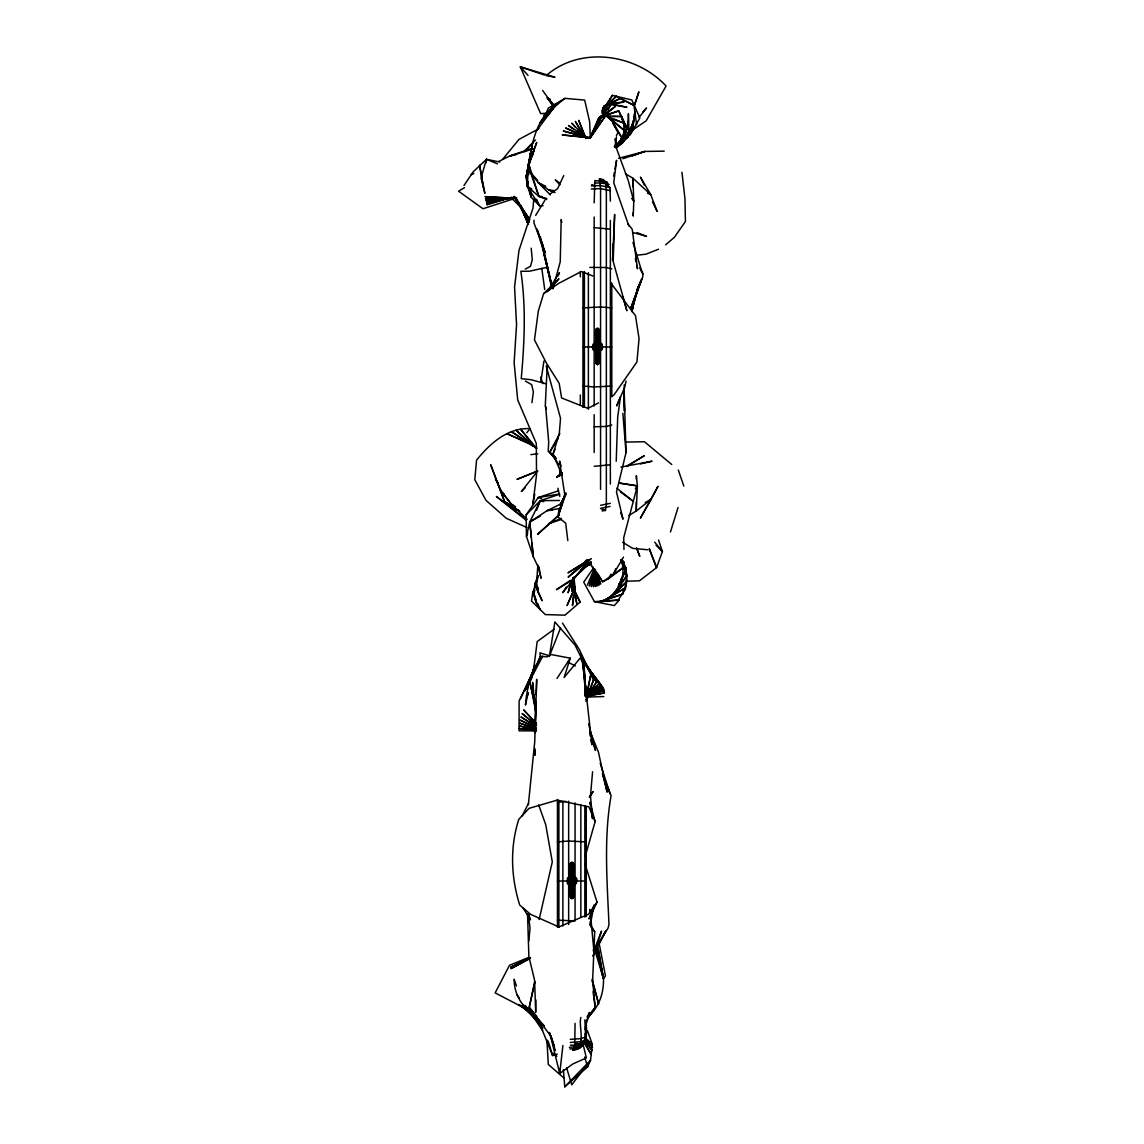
<?xml version="1.0" encoding="UTF-8"?>
<svg xmlns="http://www.w3.org/2000/svg" width="1144" height="1144" viewBox="0 0 1144 1144"><rect width="100%" height="100%" fill="white"/><g stroke="black" fill="none" stroke-linecap="round" stroke-linejoin="round"><path stroke-width="1.5" d="M557.457 927.183L557.457 799.47M558.887 927.341L558.887 802.187L565.765 801.358M559.702 476.09L559.702 469.226M562.877 925.996L562.877 801.544M568.654 924.466L568.654 801.186M571.971 862.333L571.971 888.359L573.387 895.924L571.156 896.453L570.556 893.879L570.556 863.148L571.971 862.333L573.616 863.977L573.616 896.853L571.971 898.483L570.341 896.853L570.341 884.183L570.556 876.833L573.616 865.65L571.971 862.805L570.341 863.977L570.341 880.894L571.156 882.31L569.397 885.37L567.495 883.468L567.495 878.306L571.971 875.718L576.447 878.306L577.148 880.894L574.56 885.37L569.397 885.37L567.753 880.894L569.869 877.234L570.341 880.894L566.809 880.894L568.325 878.778L570.341 880.894L571.156 878.42L570.341 879.736L571.156 882.31L568.325 882.996L569.869 884.541M572.801 898.254L572.801 862.547L573.616 864.406C572.901 868.239 568.625 873.801 571.156 876.976L571.156 898.254L570.341 896.41L573.616 884.183L573.387 863.148L571.156 862.876L570.341 866.351L573.387 872.958L573.387 876.833L573.616 873.187L571.971 872.457L570.341 865.65L571.971 864.163C575.446 875.017 571.614 886.5 573.387 897.668L571.156 897.811L570.556 892.592L571.971 886.915L571.971 898.483L570.556 897.668L570.556 894.436L573.616 880.408L570.341 880.408M571.156 896.453L570.341 893.235L571.156 887.015L570.556 876.461L573.616 869.426L570.341 864.406L571.156 862.547L570.341 890.69L570.556 893.879L571.971 894.522L573.616 893.235L572.801 888.259L573.616 887.644L573.616 876.647M570.556 893.879L570.556 892.592L571.971 891.948L571.971 889.66C575.546 890.218 572.543 895.008 570.556 896.038L571.971 898.483L573.387 897.668M572.801 897.811L573.616 896.41L572.801 893.893L570.556 894.436L570.556 895.924M571.971 889.66L570.556 891.205L572.801 891.576L572.801 888.259L570.341 887.644L571.156 880.408M575.06 1023.379L574.746 1045.158L573.859 1049.034L572.572 1050.192M575.06 802.916L575.06 920.991L557.457 920.105M580.323 405.319L580.323 394.923M580.323 276.848L580.323 271.657M580.837 1017.459C578.335 1026.525 586.514 1045.745 573.859 1050.02M580.837 917.359L580.837 804.99M582.968 407.307L582.968 272.486M584.398 406.992L584.398 271.571M573.244 1049.977C588.202 1049.177 585.328 1029.7 584.841 1019.862M584.841 917.059L584.841 805.605M586.257 1023.651C586.672 1032.031 587.601 1042.127 579.951 1047.718L569.855 1049.034M586.257 916.544L586.257 806.52M588.388 409.194L588.388 272.687M594.165 452.552L594.165 414.671M594.165 406.02L594.165 217.017M594.165 202.831L594.866 180.58L607.521 182.211M599.127 346.375L596.081 360.403L596.668 364.221L596.668 328.514L595.852 329.944L595.852 362.82L597.497 364.45L598.913 363.635L598.312 328.514L596.668 328.514L595.852 330.244L599.127 333.791L595.852 342.971L597.497 347.218L601.973 349.435L597.497 352.023L593.021 349.435L592.32 346.861L594.909 342.371L600.071 342.371L601.973 344.272L601.973 349.435L599.599 350.507L601.715 346.861L599.599 343.2L595.38 343.2L593.264 346.861L595.38 350.507L599.599 350.507L599.127 329.944L597.497 328.628L595.852 331.088L599.127 338.381L595.852 346.546L597.497 348.162L599.127 346.546L596.668 342.328L596.081 338.796L595.852 331.617L597.497 330.13L599.127 331.617L595.852 350.15L599.127 350.15L599.127 346.375L595.852 346.375L599.127 331.617M596.668 342.943L595.852 330.373L597.497 328.771L598.913 329.443L598.913 332.346L596.668 336.994L595.852 342.614L599.127 342.614L595.852 342.614M597.497 346.375L599.127 333.548L598.312 328.986L599.127 330.373L598.312 332.89L596.081 332.346L598.913 331.059L599.127 332.318L595.852 339.797L597.497 345.831L599.127 346.861L597.497 345.216L595.852 346.861L597.497 348.491L598.913 347.676M597.497 342.242L596.081 332.918L598.312 332.446L599.127 333.548L597.497 334.834L595.852 333.548M597.497 348.162L595.852 342.971L599.127 335.392L595.852 330.373L597.497 332.647L599.127 331.088L597.497 329.529L596.081 330.301L595.852 332.318L599.127 339.797C597.854 343.686 593.05 352.052 597.497 354.325L599.127 361.147L598.312 362.419L596.668 362.419C593.164 351.623 602.302 340.755 597.497 330.13M600.571 489.346L600.571 348.705M600.571 345.231L600.571 188.631L599.37 178.95L602.974 179.422L609.066 184.67L599.885 180.58M610.353 484.069L610.353 220.377M610.353 201.115L610.024 187.516L605.462 183.483L604.389 181.167L599.37 178.95M611.783 396.682L611.783 283.097M534.906 664.993C530.144 678.178 526.34 691.133 525.468 705.076L527.956 693.478M613.298 243.372L612.583 260.474L614.643 214.471L613.227 261.547L626.883 310.739L622.851 297.054M636.279 502.159L636.25 510.982L628.657 515.658M636.35 479.207L636.364 475.675L637.365 485.885L636.25 510.982L651.208 499.299L657.986 486.314L640.397 518.146L651.208 499.299L645.187 502.559M559.745 1068.553L559.716 1073.501L572.858 1063.963L586.371 1057.9L582.696 1042.699M595.852 572.744L595.738 586.543L595.509 572.558M604.161 115.801L604.347 105.806L620.277 98.384L633.976 105.348L636.622 124.667M534.677 753.71L534.791 748.433M535.149 732.403L535.95 701.429M535.95 999.985L535.678 1012.34L534.606 980.322L528.871 956.513L527.541 913.684M534.663 755.083L534.791 749.72M535.135 732.646L535.549 713.341L532.575 682.396L533.59 691.133M614.471 146.961L619.19 143.114L623.938 135.907L624.209 123.209L618.761 110.882L599.771 116.745L590.147 137.609L562.247 134.906L588.459 137.809M626.397 581.681L625.854 568.053L621.964 559.359M528.814 167.467C531.03 143.829 536.622 116.116 558.529 102.931L540.039 122.737L553.181 108.38L537.051 130.216M591.062 925.939L594.708 931.845L592.606 980.765L595.209 1007.335L585.942 1021.52M585.456 695.724L585.742 687.058L582.353 660.846L580.022 658.258L564.121 677.505L570.27 658.172L550.621 654.454L547.189 656.856L540.426 656.327L527.212 685.485L542.742 656.198M625.368 582.982L625.21 587.959L603.574 600.729L622.765 594.079L623.38 588.874M625.697 573.03L625.854 568.053L623.895 565.351M536.178 694.622L536.693 679.322L534.72 741.97L528.356 804.704M639.796 267.71L642.914 273.859L642.799 276.748L630.844 307.879L641.77 278.936L631.202 309.438L639.782 283.083M538.266 587.515L538.08 592.492L542.113 600.7L534.891 583.569L538.109 575.789M585.513 696.267L585.742 687.058L585.942 695.481M620.749 559.816C626.955 567.739 628.471 578.506 625.21 587.959L603.574 600.729M572.343 582.797L571.9 591.233L573.001 578.163M546.646 199.542L538.795 196.325L527.241 186.458L528.571 163.392L536.708 142.5L527.67 168.282L526.154 176.634L527.241 186.458L539.539 205.791L543.085 205.705M595.852 350.15L599.127 350.15L599.127 362.82L597.497 363.992L595.852 359.202L599.127 342.614M573.616 884.183L570.341 884.183L570.556 880.408M616.23 461.232L617.703 416.959L620.463 396.796L616.688 405.934L624.81 387.044L626.068 381.081M597.497 331.588L596.081 331.174L598.312 331.76L599.127 329.944C597.783 332.418 592.706 341.255 598.913 339.511L598.312 330.33M585.313 696.481L585.757 689.503L583.44 663.935L582.353 660.846L585.757 689.503L585.456 694.093L585.099 688.774M607.636 105.162L604.347 105.806L602.716 108.451L601.987 112.941L603.489 116.073M599.127 350.15L595.852 362.391M533.733 199.313L533.018 208.051L518.976 250.422L514.557 287.001L516.559 324.753L514.128 362.705L517.703 399.899L536.322 443.514L536.507 475.232L532.861 504.118L534.763 494.008M573.344 595.509L572.486 605.576L575.017 587.087L573.873 576.962M573.773 590.476L573.702 578.692M598.913 363.635L597.497 364.45L596.081 362.005L596.668 358.086L599.127 359.202L598.312 363.778M570.341 895.18L570.556 892.592M573.616 865.65L571.971 873.916M528.399 167.639L529 160.546L527.813 173.259M597.497 362.619C591.891 346.618 604.533 352.867 595.852 362.82L597.497 364.45L599.127 362.82L596.081 350.336M571.156 873.816L570.556 870.655L573.616 863.977L571.971 866.008L570.341 864.406M573.616 887.644L572.801 892.12L570.556 896.038L571.971 898.483L573.616 896.853L572.801 895.437L571.156 895.437L571.971 898.483L573.387 896.038M537.466 603.174L540.082 609.58L536.05 602.387L534.019 593.421L534.891 583.569L538.08 592.492L536.636 582.282L537.866 564.922M528.871 940.811L530.015 928.113L528.385 914.685M595.109 571.099L593.636 586.772L595.481 569.512M573.616 880.894L575.632 882.996L577.148 880.894L573.616 880.894L574.088 884.541L576.204 880.894L574.56 876.404L572.801 879.464L573.387 881.38L573.387 876.404L570.556 876.461L571.156 881.967L570.341 880.58L571.156 877.305L570.341 878.492L571.156 881.052L570.341 879.736L571.156 875.961L570.341 876.647M486.057 162.805L486.429 159.302L499.842 162.048M547.247 365.394L545.273 406.034L546.231 409.352M528.657 168.197L529.043 164.808M529.415 161.418L530.358 152.953L527.255 172.229L532.203 145.374L527.255 172.229M573.616 864.406L573.387 866.38L571.156 866.923L570.341 865.65L571.156 862.876M570.341 896.41L570.556 894.436M596.668 329.729L595.852 333.791L596.668 334.935C604.146 339.096 589.103 336.693 598.913 330.759M562.905 1045.502L559.716 1073.501L550.021 1033.761M625.239 573.258L625.854 568.053L623.637 565.408M592.578 771.757L590.49 795.795L592.506 818.575L590.976 808.794M632.46 130.845L634.848 111.697L632.46 130.845L628.943 134.735M527.241 186.458L527.884 181.381M528.742 174.617L529.172 171.242M530.673 159.402L531.102 156.013L529.858 161.175M565.98 492.764L558.644 511.711L558 516.859L565.722 523.251L567.81 540.654M531.188 679.708L533.562 669.841L537.179 641.584L554.053 629.271M531.917 402.674L533.376 391.949L531.703 384.713L525.368 381.038M626.183 583.226L625.339 589.432L617.345 601.172M616.459 136.98L615.329 145.188L628.285 180.652L633.79 201.187L633.233 216.087L633.204 212.641M540.769 382.21L543.958 361.018M606.506 108.995L607.278 103.947L624.081 101.959L615.858 103.561M621.206 559.888L626.926 575.575L611.983 595.824L626.655 581.781L607.964 598.669C614.914 594.451 620.591 587.272 620.963 578.907M622.522 568.825L623.308 563.778L620.806 561.547M532.961 674.445L540.426 656.327L539.925 652.838L549.506 655.812L554.869 621.936L575.032 645.102L584.069 663.448L584.999 683.883M631.974 311.726L633.933 299.499M633.676 300.943L632.017 311.268L634.934 297.426M613.67 176.033L614.314 172.544M614.957 169.04L616.573 160.317L613.742 182.783L628.871 225.954M586.4 697.397L590.547 675.618L586.357 696.124M595.852 346.861L593.836 344.744L592.32 346.861L595.852 346.861L597.497 343.1L598.913 343.772L598.312 345.645L595.852 344.458L596.081 342.371L598.312 341.927L598.913 343.772L596.668 345.431L594.909 342.371L597.497 342.628L596.668 345.431M594.866 569.469L591.448 586.615L595.037 569.497M619.247 583.454L618.232 588.359L625.839 569.469L623.981 566.695M622.293 568.697L623.308 563.778M534.691 981.952L529.229 1007.321L551.236 1036.636L554.44 1046.76M634.863 297.154L631.903 310.796L638.095 286.815M574.088 884.541L576.447 883.468L572.801 881.967L573.616 880.58L572.801 877.305C575.289 872.901 567.553 868.682 571.156 863.763L570.556 871.556L571.156 873.372L572.801 873.372L573.387 871.556L570.341 865.121M527.999 692.578L526.826 697.797L528.013 692.864M534.891 981.981L529.229 1007.321L536.851 1016.487M616.745 147.576L624.095 139.425L628.428 120.949L628.399 113.728L628.614 132.876L622.822 142.571L616.745 147.576L628.614 132.876L631.974 125.897L634.105 118.733L627.913 136.851L616.373 147.69M527.799 183.44L526.154 176.634L529.043 164.607M602.001 510.896L605.462 510.467L606.349 504.604L606.349 189.346L605.462 183.483L594.48 182.825M622.879 413.241L626.025 452.609L616.502 492.063L623.008 519.176L620.663 512.569M539.153 919.504L552.295 861.861L545.745 824.738L538.667 804.904M534.019 593.421L534.834 590.175M615.029 146.933L624.095 139.425L628.428 120.949L628.614 132.876M571.028 581.395L568.082 592.778L573.101 577.663M536.636 582.282L538.338 575.847M599.127 330.244L597.497 331.874M596.081 329.443L596.668 328.843L596.081 363.635L597.497 364.45L598.312 361.404L596.668 361.404L596.668 362.419M571.971 898.483L573.616 895.18L573.387 892.592L571.971 891.948M553.767 285.457L552.838 288.846L554.168 285.6M555.155 280.394L560.231 261.833L561.175 219.548L561.818 222.394M638.023 286.701L631.574 310.281L640.34 281.495M585.313 856.069L595.123 821.606L589.961 802.273L590.476 805.533M534.906 666.909L531.502 676.919L534.763 665.365M585.199 1027.569L589.46 1012.469L587.158 1016.844M497.44 163.835L486.429 159.302L481.052 178.006L484.87 193.336L482.682 181.739M596.081 331.059L599.127 336.965L595.852 345.702L597.497 347.218L599.127 345.702L596.081 343.572L596.668 338.853L598.913 339.253L598.913 342.371L596.081 345.731L596.081 347.676L593.021 349.435L593.264 346.861L596.081 347.676M531.502 676.919L533.562 669.841M595.852 361.147L597.497 359.674L598.913 360.403L597.497 361.189M526.154 176.634L529.2 166.395M532.26 156.142L534.305 149.321L527.67 168.282M598.913 330.301L596.668 334.363L595.852 339.797L598.312 340.726L595.852 332.318L597.497 330.859L599.127 332.318L598.312 333.576L596.668 333.576L595.852 331.088M558.115 275.876L559.445 272.644L547.318 291.706L558.901 278.836L543.6 293.679L538.338 310.953L534.462 339.911L546.389 363.02L559.187 383.383L561.604 397.955L587.859 408.365L598.541 402.902M594.437 569.34L589.346 586.043L594.108 570.97M670.484 531.946L678.034 507.521M615.014 138.996L616.058 145.645L622.379 138.71L624.81 130.888L624.209 123.209L605.691 115.587L590.318 137.58M620.191 583.941C623.294 576.419 624.123 568.139 621.249 560.374M603.088 116.845L607.278 103.947L626.955 107.221L611.211 103.961L600.757 117.818M596.668 342.328L595.852 341.37L596.668 340.411L599.127 341.37L596.668 342.328L595.852 338.381L599.127 331.088M634.52 105.091L638.881 91.849L634.505 105.005M593.236 955.955L601.544 931.087L595.18 947.489M565.622 494.437L558 516.859L564.721 494.337L559.616 461.118L561.146 466.166M586.014 701.386L593.607 679.779L579.207 649.32L562.49 623.108M570.556 876.404L571.156 879.679L570.556 874.845L573.616 867.824L570.556 865.093L573.387 876.461M535.02 666.723L526.326 687.944L534.606 667.681M616.101 147.891L627.913 136.851L631.974 125.897L622.822 142.571L617.059 146.403M527.699 533.104L526.44 536.35L533.304 556.699L538.366 567.453L541.012 578.292L538.938 566.68M536.536 510.367L540.326 500.629L559.616 494.237M545.688 114.6L548.262 108.151L564.936 98.37L584.684 100.086L589.66 121.85L590.275 137.166M614.786 146.589L617.917 144.959L623.938 135.907L626.912 128.428L621.735 116.502L602.33 115.658L599.771 116.745L603.145 116.717M549.506 655.812L560.546 628.013M588.316 693.007L593.607 679.779L580.208 653.896L596.41 682.01L586.371 700.171M526.855 689.26L528.213 685.971M529.572 682.682L531.602 677.734M587.387 585.156L594.165 568.84M584.57 561.933L587.101 559.602L602.659 581.767L608.508 578.721L613.856 573.501L615.872 568.654M535.149 666.28L524.896 690.89L534.82 667.367L520.549 698.641M595.852 336.107L598.913 334.448L598.913 333.133L596.668 332.661L595.852 333.791L599.127 342.971L596.081 344.945L596.668 348.276L594.909 351.337L593.836 348.963L596.668 348.276M534.677 587.816L532.904 591.977L531.459 600.986L545.302 614.571L564.979 615.172L580.137 602.101L573.444 587.773M590.232 137.466L598.441 118.361L615.243 106.492L605.047 115.172M555.097 449.206L552.995 454.096L562.162 475.103M563.391 1069.711L564.764 1086.8L587.63 1066.866L590.547 1060.216L592.335 1044.429L587.616 1031.202L584.884 1029.114M616.831 589.317L615.443 592.377L626.926 575.575M618.218 586.271L625.839 569.469L623.509 566.923M615.272 145.66L619.19 143.114L621.292 138.524M622.693 135.478L624.81 130.888L609.08 117.317L605.691 115.587L590.204 137.995L563.291 131.017L588.273 137.909M563.749 175.547L557.643 188.617L549.62 194.366M558.644 511.711L562.419 503.703M585.099 864.221L597.025 902.144L589.017 918.932L594.008 905.061L590.218 925.424L590.104 921.892M590.375 137.566L597.926 122.136L590.404 137.523M532.575 673.344L519.119 700.886L519.047 730.859L536.407 730.83M522.179 815.929L528.599 803.159M593.021 956.012L605.948 930.615L599.957 940.94M608.065 109.91L611.211 103.961M597.497 329.529C591.534 334.22 601.487 342.685 597.497 345.216L599.599 343.2L597.497 341.684M571.971 863.563L570.341 867.824L571.971 873.515M559.816 433.476L549.849 452.037L559.001 464.65M590.204 137.995L602.33 115.658L589.932 138.381M621.192 138.953L617.917 144.959L614.8 146.246M623.637 134.434L626.912 128.428L618.761 110.882L604.69 116.059M616.387 135.635L617.974 132.733L612.14 120.721L609.08 117.317L610.853 120.177M565.908 494.165L559.974 504.947L565.694 494.651M623.48 557.099L613.856 573.501M611.082 574.145L608.508 578.721L622.979 567.924L602.659 581.767L597.397 573.058M598.312 345.431L600.071 342.371L601.143 344.744L598.312 345.431L599.127 345.702L595.852 338.381M571.971 864.163L573.387 864.907L572.801 873.816L573.616 870.141L570.556 868.482L571.156 865.093L572.801 865.093L573.616 866.351L570.556 873.287L571.156 878.049L570.341 873.816L572.801 872.886L573.616 870.999L570.556 864.907M598.312 350.464L599.127 356.656L598.312 359.859L596.668 361.404L597.497 364.45L598.913 361.575L597.497 360.775L596.081 361.575M463.992 185.528L473.03 171.986L486.429 159.302M606.32 105.605L612.383 95.338L631.888 99.986L639.853 118.018L630.187 134.878L624.624 139.196M535.678 215.387L544.816 200.386M557.872 438.61L549.849 452.037L555.898 458.043M598.941 943.257L608.122 927.956L608.966 924.452C607.164 881.552 603.632 838.094 611.096 795.566L603.217 776.275M595.852 339.153C604.89 335.893 593.479 355.927 596.081 359.845L598.913 359.845L598.312 354.225L599.127 353.61M598.913 339.511L598.913 335.592M570.341 873.187L571.971 872.457M566.266 587.001L562.734 592.635L588.345 561.332M589.517 797.168L593.121 791.548L589.332 797.268M557.014 678.449L570.27 658.172M602.116 110.968L612.383 95.338M590.804 690.561L596.41 682.01L581.166 657.128L598.984 683.511L585.842 699.499M596.081 346.031L595.38 343.2L593.021 344.272L596.081 346.031L598.312 345.145L599.127 346.546L601.973 344.272L601.715 346.861L598.913 346.031M569.869 877.234L567.495 878.306L570.556 880.065L571.156 879.178L570.556 881.709L567.495 883.468L567.753 880.894L570.556 881.709M603.517 978.764L605.448 975.932L598.855 942.055M593.364 568.153L583.726 582.167L594.422 601.644L614.342 605.562L619.261 600.028L605.062 600.943M635.392 488.745L637.365 485.885L618.732 482.968M559.445 500.486L540.326 500.629L529.758 522.036L526.44 536.35L526.154 514.843L538.195 497.554L558.444 490.833M597.025 902.144L588.502 914.27L558.873 926.94L530.601 914.342L519.733 905.09C510.982 877.248 509.766 847.175 518.833 819.261L529.057 808.336L557.314 800.099L588.903 806.877L595.123 821.606M572.801 863.763L570.341 869.426L571.971 870.613L573.616 869.426L571.971 868.239L570.556 868.825L571.156 874.76L570.556 871.857L573.616 865.121L573.387 863.477L573.387 865.093L571.971 865.908M548.619 114.557L553.181 108.38M526.826 432.732L529.987 428.628C507.578 427.541 489.661 443.786 476.576 460.131L474.789 479.708L486.014 500.357L506.191 518.246L526.826 527.484M639.053 117.403L646.532 107.979L642.957 111.869M537.394 471.414L521.407 491.448L525.139 487.844M573.387 864.335L570.341 870.999L571.971 872.114L573.616 870.999L571.971 869.869L570.556 870.427L571.156 876.361L570.341 875.403L571.156 874.445M589.918 1013.941L595.209 1007.335L593.064 991.676M502.674 159.273L519.004 139.382L538.853 128.714M587.315 1017.588C598.812 1007.993 603.918 993.335 603.489 978.721L595.066 950.921M573.859 1049.034L577.491 1049.048L582.01 1045.773L585.9 1038.895L584.841 1037.365L580.837 1038.638L570.255 1039.338M588.373 561.304L572.772 579.779L556.456 589.646L570.427 580.28M584.841 1037.365L586.257 1035.792L584.841 1034.205M626.597 137.323L616.659 147.018M624.553 139.754L616.544 146.847M524.653 151.68L533.118 142.7M588.416 694.708L598.984 683.511L590.047 670.856M608.007 104.862L616.244 96.31L633.976 105.348M564.764 1086.8L590.547 1060.216L571.743 1084.812L566.623 1067.881M526.154 514.843L540.326 500.629L543.715 501.658M573.387 864.793L570.556 868.224L571.156 876.318M570.556 880.065L571.156 879.464L569.397 876.404L571.971 876.661M573.387 881.709L572.801 882.31L574.56 885.37L571.971 885.113M524.209 151.18L535.435 140.011M614.385 146.618L622.379 138.71L612.14 120.721M571.971 895.223L573.387 894.436L572.801 893.893M571.156 863.019L573.387 872.829M570.556 895.609L572.801 895.023M597.497 348.491L595.38 350.507L597.497 352.023M621.406 138.295L623.938 135.907M574.617 577.477L591.005 561.99M580.78 565.451L568.153 577.148L591.334 558.629L567.996 572.844L589.131 559.588M618.933 145.059L627.913 136.851M603.989 114.986L602.716 108.451L616.244 96.31M558.701 515.386L537.608 534.319L559.116 514.786M587.987 696.539L600.957 685.056L582.082 659.616L588.045 668.053M562.033 472.729L556.656 477.363L562.062 472.944M556.899 477.463L562.219 472.801M665.651 244.816L674.359 237.323L685.428 221.507L684.956 198.741L681.953 172.286M570.341 884.183L571.156 883.854M543.657 115.43L564.936 98.37M591.419 692.492L600.957 685.056L583.154 661.661L602.402 686.657L604.175 690.418L604.375 692.978L587.072 696.31M614.657 146.704L624.095 139.425M588.102 563.906L590.876 561.833M543.6 293.679L558.844 283.283L581.366 271.543L592.792 275.961M596.081 337.823L598.312 337.408L599.127 338.381L596.668 339.339L595.852 336.965L596.668 332.661L598.913 329.443M631.531 130.731L646.145 120.849L666.08 86.029C636.178 53.739 580.394 45.588 546.16 75.633L554.983 77.22L520.32 66.824L540.611 113.614L545.745 113.328M587.873 696.281L602.402 686.657L594.866 691.062M581.366 569.755L591.376 563.363M572.801 891.576L573.616 890.69L572.801 884.498M626.755 466.595L644.315 455.712L626.669 466.094M464.45 187.688L458.572 191.205L482.968 208.751L512.555 199.17L522.279 208.809M573.387 880.065L576.447 878.306L576.204 880.894L573.616 880.58L572.801 879.178L573.616 878.492L572.801 876.361L573.616 872.414L570.556 870.655L570.341 867.581L571.156 865.793L573.616 865.121L571.971 866.68L570.556 865.908L570.341 864.278M608.565 105.091L620.277 98.384M540.497 515.987L529.758 522.036L533.304 556.699L531.888 542.828M611.783 424.996L606.349 426.44L594.165 426.798M557.457 802.974L558.887 802.187M614.743 145.517L619.19 143.114M530.33 958.243L510.91 968.668L529.515 958.744M525.239 269.112L530.487 266.309L532.289 259.645L531.202 248.205M610.767 396.668L613.827 395.109L636.922 362.005L639.053 338.567L635.478 315.644L610.739 282.911M498.67 161.461L509.566 156.07L532.418 148.262M589.317 695.352L603.503 688.402L592.134 693.25M560.102 504.318L547.261 510.567L529.758 522.036L531.345 537.637M584.684 566.194L591.048 563.091M530.53 957.628L510.624 967.295L529.743 958.057M658.486 249.235L646.017 254.168L636.808 255.269M470.699 174.86L473.816 173.473M571.156 887.015C568.883 889.117 571.399 893.936 571.971 896.653M584.441 566.852L590.662 564.106M561.189 518.375L549.048 523.552L560.717 519.662M528.371 957.542L509.466 965.321L495.152 992.892L523.952 1007.878M536.507 471.399L516.974 479.365L537.88 471.013M622.837 158.716L644.858 151.437L664.221 151.151M579.951 1045.602L583.125 1044.458M632.203 155.927L644.858 151.437L618.618 158.301M589.174 695.509L604.175 690.418L590.433 694.365M610.024 506.434L600.5 508.394L605.462 510.467M570.298 1042.427L580.609 1041.726L584.512 1040.454M578.106 1048.304L579.951 1047.718L574.746 1045.158L570.413 1045.158M622.765 594.079L599.013 601.758L619.261 600.028M610.353 503.331L600.571 505.305M486.829 204.948L511.74 197.24M557.314 1054.082L552.595 1055.54L538.052 1019.661L542.771 1028.756M532.904 148.992L509.566 156.07L516.473 154.526M587.759 564.864L591.019 563.863M584.398 385.671L582.968 386.071L594.165 386.958L611.783 386.071M557.457 841.912L568.654 841.012L586.257 841.912L584.841 842.313M507.135 198.312L486.986 203.861L507.235 198.513M610.353 464.807L594.165 466.294M640.383 463.921L652.051 461.189L620.977 467.095M505.462 198.57L486.772 202.831L507.092 198.555M597.497 343.1L595.852 344.458L596.668 350.464M546.76 267.381L529.5 271.214L520.849 271.271C526.154 306.907 524.438 342.957 521.235 378.693L530.873 379.679L545.759 383.712M587.83 564.235L591.191 563.577M505.233 198.484L486.314 201.716L515.329 197.369L510.095 197.826M559.316 508.551L547.261 510.567L552.523 510.138M559.573 493.979L538.195 497.554L541.57 498.355M589.16 695.352L604.375 692.978M569.354 1047.389L582.01 1045.773L574.989 1042.427M574.746 1045.158L583.554 1043.314L580.609 1041.726M591.434 185.914L600.5 185.557L610.024 187.516M591.276 188.989L600.571 188.631L610.353 190.605M530.859 454.626L537.666 453.81M597.497 354.325L598.312 354.225M503.16 198.555L485.828 200.372L508.151 198.513M511.582 198.227L516.731 197.798L511.511 197.955M594.422 601.644L601.515 601.172M589.832 267.424L606.349 267.51L611.783 268.94M625.882 581.252L639.482 580.794L656.57 567.624L662.433 551.494L658.544 539.968M587.973 697.053L603.817 696.539M494.122 198.455L485.413 198.713L516.444 198.441L485.271 196.654L516.444 198.441M625.639 442.099L644.415 441.727L671.757 464.507M613.298 116.602L621.735 116.502L622.136 120.034M594.165 227.656L610.353 229.143M582.968 346.975L611.783 346.975M557.457 881.009L575.06 881.009M576.504 881.009L586.257 881.009M542.327 196.539L538.795 196.325L530.644 172.758L528.571 163.392L538.795 196.325L546.832 198.513M648.062 549.792L632.646 548.348L622.679 542.299M533.033 730.129L519.262 728.499L536.178 730.916M553.982 190.648L548.82 190.004L538.08 182.482L530.644 172.758L537.694 180.509M618.847 483.011L637.365 485.885L623.737 537.594L623.966 549.42M536.25 729.772L519.419 725.911L535.878 729.972M573.387 883.997L572.801 876.318M570.556 865.207L571.971 865.622M611.783 307.879L600.571 306.978L582.968 307.879L584.398 308.279M632.861 232.489L646.56 236.365L637.008 232.604M553.553 191.534L548.82 190.004L555.012 192.592M518.632 510.067L515.243 508.951L504.518 501.544L490.79 464.95L504.518 501.544L513.67 506.792M544.544 75.075L520.32 66.824L528.013 75.375M536.021 728.728L519.719 723.122L536.464 729.143M609.066 117.975L624.209 123.209M598.312 331.66L599.127 332.318M572.801 865.693L573.616 866.351L572.801 867.61L570.556 867.081L572.801 866.694L573.616 867.824L570.556 869.626L571.156 872.557M574.359 1047.389L577.491 1049.048M647.547 193.25L650.721 194.552L657.128 211.354L652.581 202.016M591.763 184.527L594.251 185.557M518.361 510.267L515.243 508.951L501.858 492.12L495.423 478.721L498.255 483.04M588.316 137.68L565.608 127.985L586.271 137.709M535.749 727.484L520.205 720.148L536.05 727.856M550.293 99.342L547.261 97.841L553.31 106.32M545.802 186.372L538.08 182.482L550.35 194.923M567.667 662.033L575.332 665.922M519.805 511.282L515.243 508.951L512.412 504.633M528.771 187.316L531.817 189.032M525.11 1008.221L518.976 1004.704L533.905 1015.843M625.396 173.831L632.875 178.164L650.721 194.552L640.454 177.12L644.244 184.899M504.447 494.337L501.858 492.12L511.039 503.918L515.572 506.735M535.506 726.011L520.949 716.945L535.635 726.354M587.959 138.224L568.539 125.511L573.959 129.558M572.801 872.886L573.616 873.816L572.801 874.76L573.387 879.765L575.632 878.778L574.088 877.234M533.547 446.532L511.311 431.617L537.122 448.133M571.156 873.372L570.556 871.857L573.616 870.141L572.801 864.364M526.126 520.248L496.367 496.467L523.18 517.059M559.473 182.854L555.255 179.908L559.945 184.799M620.391 491.92L632.832 500.986L616.788 488.188M576.676 131.574L580.737 134.592M556.813 1056.327L553.138 1053.252L552.595 1055.54L548.176 1041.14M530.902 1013.141L523.938 1007.649L522.651 1004.346M605.691 115.587L624.81 130.888M535.321 724.295L522.079 713.513L536.55 725.654M563.921 1078.02L548.291 1064.42L546.904 1039.853M533.948 446.231L515.958 430.216L527.169 440.512M584.512 1037.408L592.335 1044.429L584.641 1037.451M529.672 442.799L533.404 446.231M511.039 503.918L527.169 519.362M621.421 559.688L623.852 561.976L624.781 568.582M555.927 458.773L548.205 451.394L548.72 441.97L545.602 406.163M656.055 545.288L662.433 551.494L654.711 542.199M572.801 863.019L573.387 863.606L572.801 862.876M596.668 331.36L595.852 329.944M571.156 865.393L570.341 863.977M538.867 1022.865L523.938 1007.649L522.779 1004.303M586.429 138.152L571.785 123.195L575.06 126.984M585.199 1039.767L592.535 1047.318L585.471 1039.724M554.068 104.862L547.261 97.841L552.652 104.762M544.115 1025.768L524.724 1005.333L544.001 1025.768M536.379 723.566L523.68 709.895L536.536 724.038M533.662 1016.801L526.226 1007.564M578.335 130.773L583.783 137.094M534.963 1015.815L544.315 1026.511C529.743 1013.627 513.928 1000.228 514.156 979.25L516.459 985.928M536.178 448.119L520.692 429.315L535.678 447.733M518.79 202.946L514.485 197.597L518.461 203.132M627.813 223.723L632.203 229.186L637.508 268.797L636.793 265.365M586.672 1043.7L592.12 1050.564L584.984 1040.854M596.081 329.572L598.913 338.796M598.913 363.191L596.081 353.968M573.387 897.225L570.556 888.001M515.529 198.355L514.056 196.382L529.772 219.677L515.529 198.355L528.9 222.408M631.717 198.37L633.79 201.187L632.875 178.164L632.947 186.787M590.604 926.24L594.708 931.845M517.131 995.108L519.147 997.883M542.642 90.505L552.909 104.619M520.448 205.906L522.436 208.68M542.599 1030.529L528.642 1010.109M555.884 458.415L552.995 454.096L559.273 433.705L560.531 418.318L546.203 365.966M523.194 908.293L530.559 919.847M612.626 123.023L622.379 138.71M584.484 136.207L575.318 121.378L582.396 133.762M584.369 1043.013L591.334 1054.682L583.769 1041.212M543.014 383.655L540.583 377.205M598.913 329.572L598.312 328.514L598.312 364.221M640.397 268.969L642.914 273.859M518.118 201.601L528.914 222.165M573.83 590.018L580.137 602.101M517.188 199.985L528.256 223.137M592.492 566.409L600.714 584.069L597.096 574.088M536.565 199.299L539.539 205.791L531.116 197.083L528.256 188.217L527.513 181.681M520.348 205.691L528.299 223.037M519.49 204.061L528.471 224.41L520.406 205.119M520.306 205.005L528.171 223.967L521.778 206.992M536.164 599.971L532.904 591.977L536.05 602.387M589.947 731.159L598.441 752.109L607.135 792.163L602.43 773.473M596.668 347.948L596.081 342.428L596.668 346.375M522.965 210.01L528.07 222.865M604.347 779.407L610.067 793.793L600.214 763.277M585.771 138.181L578.721 120.335L585.9 138.61M521.664 207.55L527.956 223.452M649.52 549.692L656.57 567.624L649.32 548.505M596.081 330.873L598.913 342.428M573.387 895.924L570.556 884.369M636.622 548.076L639.768 556.384L636.722 548.305M528.657 914.385L530.087 918.475M678.321 470.055L683.826 486.1M537.523 230.187L545.23 252.595L534.048 223.223L533.962 220.206M554.368 1047.132L549.377 1032.503L555.398 1050.521M592.106 740.282L595.524 750.45L588.574 723.966M632.975 242.471L641.941 272M584.67 1057.099L587.63 1066.866M536.793 228.671L544.101 253.096L541.484 241.541M595.037 570.47L599.199 584.999L597.068 574.946M593.164 949.892L594.122 953.209L590.819 917.874M592.091 980.794L598.669 1003.931L592.177 979.164M602.716 108.451L604.518 115.129M574.874 596.081L576.948 604.304L574.445 587.172M540.297 236.808L551.637 284.885L542.356 243.972M603.331 978.163L596.196 948.991L603.317 978.349L597.282 948.505L603.346 978.206L598.012 947.933L603.331 977.934M528.628 186.858L531.116 197.083L530.101 188.603M543.943 253.61L551.765 285.671L543.986 254.225L542.327 243.558M557.886 488.259L559.816 496.453M544.358 254.897L551.337 286.186M535.935 709.452L530.13 682.954L535.935 712.154M635.363 258.472L636.078 261.919M589.646 732.775L590.29 736.193M590.933 739.61L591.906 744.744L585.227 684.77L585.685 696.796M482.053 178.435L479.55 165.179L483.397 187.344M598.913 350.336L598.312 342.285L598.913 346.375M595.681 571.971L597.626 585.871L596.968 579.064M541.784 268.368L544.716 289.489M590.161 912.869L589.732 909.523L589.832 913.069M528.685 167.825L528.271 164.45L528.599 167.71M534.005 694.637L534.834 701.629M535.249 705.119L536.064 712.126M604.347 105.806L604.676 109.223M596.324 572.257L596.653 575.661M626.025 452.609L624.066 389.117M573.788 580.38L574.202 585.456M615.529 138.953L616.058 145.645M573.501 578.993L574.188 589.146L567.067 605.548L575.017 587.087L574.188 589.146L573.53 577.577M584.741 683.454L584.069 663.448L584.57 682.896M623.852 561.976L624.209 568.897M585.142 687.287L585.456 694.093M624.038 395.853L624.467 411.211L624.195 384.999M551.565 287.201L551.494 283.669L551.508 287.13M597.497 328.299L597.497 364.45M534.834 751.808L534.763 755.34L534.834 751.794M598.312 348.276L597.497 351.079L600.071 351.337L598.312 348.276M570.556 866.952L570.556 868.224L571.971 868.868L573.616 867.581L572.801 866.48L570.556 866.952M596.081 334.792L596.081 335.978L597.497 336.579L599.127 335.392L597.497 334.205L596.081 334.792M596.081 336.393L596.081 337.523L597.497 338.081L599.127 336.965L597.497 335.835L596.081 336.393M596.081 356.142C596.925 360.474 601.472 353.968 596.081 356.142M602.659 346.861L601.143 348.963L599.127 346.861L602.659 346.861M531.216 444.373L506.763 433.59L534.319 446.031L531.216 444.373"/></g></svg>
